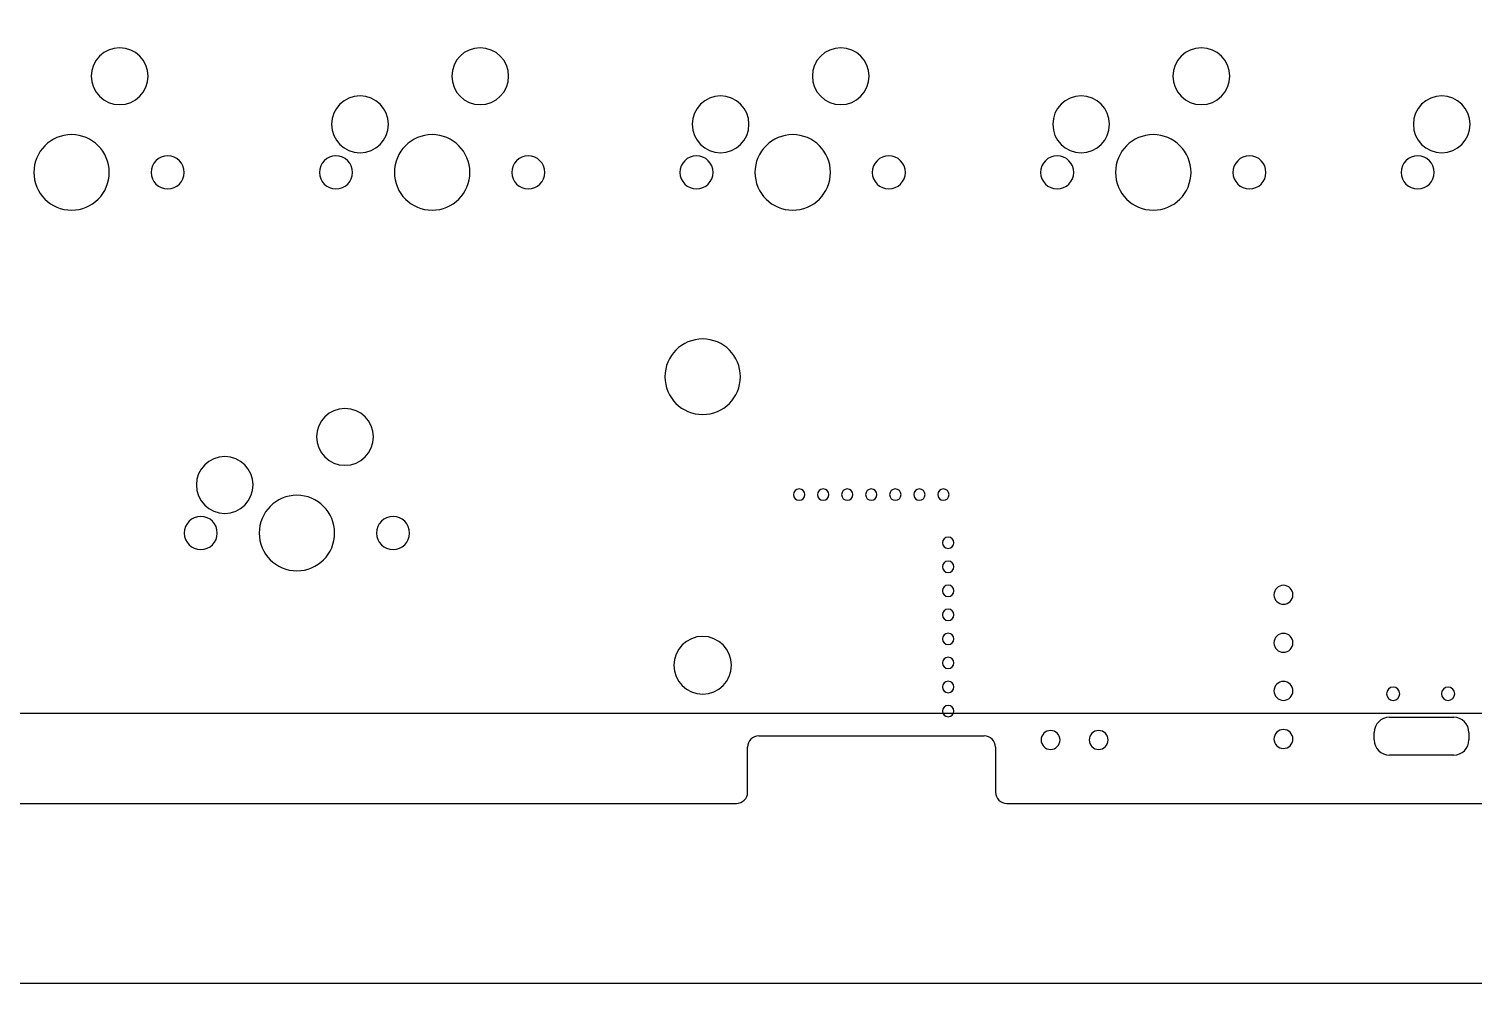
# Model space of a CAD drawing. Header units: millimetres. Extents: x 14 to 281, y 46 to 146.
# Drawn here: x 64.3 to 140.6, y 46.4 to 96.8 of the extents above; entities that cross this region are included whole.
import ezdxf

# ---------------------------------------------------------------- set-up
doc = ezdxf.new("R2010")
doc.units = ezdxf.units.MM
doc.header["$MEASUREMENT"] = 0
doc.layers.add('PCB', color=7, linetype='Continuous')
doc.layers.add('Top', color=7, linetype='Continuous')

# ---------------------------------------------------------------- blocks, each defined once
blk = doc.blocks.new('block 356')
at = {"layer": 'PCB', "color": 7, "lineweight": 25, "true_color": 0xffffff}
blk.add_lwpolyline([(26.11, 55.922), (101.715, 55.922)], dxfattribs=at)
blk = doc.blocks.new('block 358')
at = {"layer": 'PCB', "color": 7, "lineweight": 25, "true_color": 0xffffff}
blk.add_open_spline([(101.715, 55.922), (102.044, 55.922), (102.311, 56.188), (102.311, 56.517)], degree=3, dxfattribs=at)
blk = doc.blocks.new('block 360')
at = {"layer": 'PCB', "color": 7, "lineweight": 25, "true_color": 0xffffff}
blk.add_lwpolyline([(102.311, 56.517), (102.311, 58.898)], dxfattribs=at)
blk = doc.blocks.new('block 362')
at = {"layer": 'PCB', "color": 7, "lineweight": 25, "true_color": 0xffffff}
blk.add_open_spline([(102.906, 59.493), (102.577, 59.493), (102.311, 59.227), (102.311, 58.898)], degree=3, dxfattribs=at)
blk = doc.blocks.new('block 364')
at = {"layer": 'PCB', "color": 7, "lineweight": 25, "true_color": 0xffffff}
blk.add_lwpolyline([(102.906, 59.493), (114.812, 59.494)], dxfattribs=at)
blk = doc.blocks.new('block 366')
at = {"layer": 'PCB', "color": 7, "lineweight": 25, "true_color": 0xffffff}
blk.add_open_spline([(115.408, 58.898), (115.408, 59.227), (115.141, 59.494), (114.812, 59.494)], degree=3, dxfattribs=at)
blk = doc.blocks.new('block 368')
at = {"layer": 'PCB', "color": 7, "lineweight": 25, "true_color": 0xffffff}
blk.add_lwpolyline([(115.408, 58.898), (115.408, 56.517)], dxfattribs=at)
blk = doc.blocks.new('block 370')
at = {"layer": 'PCB', "color": 7, "lineweight": 25, "true_color": 0xffffff}
blk.add_open_spline([(115.408, 56.517), (115.408, 56.188), (115.674, 55.922), (116.003, 55.922)], degree=3, dxfattribs=at)
blk = doc.blocks.new('block 372')
at = {"layer": 'PCB', "color": 7, "lineweight": 25, "true_color": 0xffffff}
blk.add_lwpolyline([(116.003, 55.922), (271.379, 55.922)], dxfattribs=at)
blk = doc.blocks.new('block 382')
at = {"layer": 'PCB', "color": 7, "lineweight": 25, "true_color": 0xffffff}
blk.add_open_spline([(112.608, 68.426), (112.608, 68.592), (112.742, 68.726), (112.908, 68.726), (113.073, 68.726), (113.208, 68.592), (113.208, 68.426), (113.208, 68.26), (113.073, 68.126), (112.908, 68.126), (112.742, 68.126), (112.608, 68.26), (112.608, 68.426), (112.608, 68.426), (112.608, 68.426), (112.608, 68.426)], degree=3, knots=[0, 0, 0, 0, 1, 1, 1, 2, 2, 2, 3, 3, 3, 4, 4, 4, 5, 5, 5, 5], dxfattribs=at)
blk = doc.blocks.new('block 383')
at = {"layer": 'PCB', "color": 7, "lineweight": 25, "true_color": 0xffffff}
blk.add_open_spline([(112.608, 67.156), (112.608, 67.322), (112.742, 67.456), (112.908, 67.456), (113.073, 67.456), (113.208, 67.322), (113.208, 67.156), (113.208, 66.99), (113.073, 66.856), (112.908, 66.856), (112.742, 66.856), (112.608, 66.99), (112.608, 67.156), (112.608, 67.156), (112.608, 67.156), (112.608, 67.156)], degree=3, knots=[0, 0, 0, 0, 1, 1, 1, 2, 2, 2, 3, 3, 3, 4, 4, 4, 5, 5, 5, 5], dxfattribs=at)
blk = doc.blocks.new('block 384')
at = {"layer": 'PCB', "color": 7, "lineweight": 25, "true_color": 0xffffff}
blk.add_open_spline([(112.608, 64.616), (112.608, 64.782), (112.742, 64.916), (112.908, 64.916), (113.073, 64.916), (113.208, 64.782), (113.208, 64.616), (113.208, 64.45), (113.073, 64.316), (112.908, 64.316), (112.742, 64.316), (112.608, 64.45), (112.608, 64.616), (112.608, 64.616), (112.608, 64.616), (112.608, 64.616)], degree=3, knots=[0, 0, 0, 0, 1, 1, 1, 2, 2, 2, 3, 3, 3, 4, 4, 4, 5, 5, 5, 5], dxfattribs=at)
blk = doc.blocks.new('block 385')
at = {"layer": 'PCB', "color": 7, "lineweight": 25, "true_color": 0xffffff}
blk.add_open_spline([(112.608, 65.886), (112.608, 66.052), (112.742, 66.186), (112.908, 66.186), (113.073, 66.186), (113.208, 66.052), (113.208, 65.886), (113.208, 65.72), (113.073, 65.586), (112.908, 65.586), (112.742, 65.586), (112.608, 65.72), (112.608, 65.886), (112.608, 65.886), (112.608, 65.886), (112.608, 65.886)], degree=3, knots=[0, 0, 0, 0, 1, 1, 1, 2, 2, 2, 3, 3, 3, 4, 4, 4, 5, 5, 5, 5], dxfattribs=at)
blk = doc.blocks.new('block 386')
at = {"layer": 'PCB', "color": 7, "lineweight": 25, "true_color": 0xffffff}
blk.add_open_spline([(130.117, 64.408), (130.117, 64.684), (130.341, 64.908), (130.617, 64.908), (130.893, 64.908), (131.117, 64.684), (131.117, 64.408), (131.117, 64.132), (130.893, 63.908), (130.617, 63.908), (130.341, 63.908), (130.117, 64.132), (130.117, 64.408), (130.117, 64.408), (130.117, 64.408), (130.117, 64.408)], degree=3, knots=[0, 0, 0, 0, 1, 1, 1, 2, 2, 2, 3, 3, 3, 4, 4, 4, 5, 5, 5, 5], dxfattribs=at)
blk = doc.blocks.new('block 387')
at = {"layer": 'PCB', "color": 7, "lineweight": 25, "true_color": 0xffffff}
blk.add_open_spline([(130.117, 66.948), (130.117, 67.224), (130.341, 67.448), (130.617, 67.448), (130.893, 67.448), (131.117, 67.224), (131.117, 66.948), (131.117, 66.672), (130.893, 66.448), (130.617, 66.448), (130.341, 66.448), (130.117, 66.672), (130.117, 66.948), (130.117, 66.948), (130.117, 66.948), (130.117, 66.948)], degree=3, knots=[0, 0, 0, 0, 1, 1, 1, 2, 2, 2, 3, 3, 3, 4, 4, 4, 5, 5, 5, 5], dxfattribs=at)
blk = doc.blocks.new('block 388')
at = {"layer": 'PCB', "color": 7, "lineweight": 25, "true_color": 0xffffff}
blk.add_open_spline([(112.608, 69.696), (112.608, 69.862), (112.742, 69.996), (112.908, 69.996), (113.073, 69.996), (113.208, 69.862), (113.208, 69.696), (113.208, 69.53), (113.073, 69.396), (112.908, 69.396), (112.742, 69.396), (112.608, 69.53), (112.608, 69.696), (112.608, 69.696), (112.608, 69.696), (112.608, 69.696)], degree=3, knots=[0, 0, 0, 0, 1, 1, 1, 2, 2, 2, 3, 3, 3, 4, 4, 4, 5, 5, 5, 5], dxfattribs=at)
blk = doc.blocks.new('block 390')
at = {"layer": 'PCB', "color": 7, "lineweight": 25, "true_color": 0xffffff}
blk.add_open_spline([(138.967, 61.721), (138.967, 61.914), (139.123, 62.071), (139.317, 62.071), (139.51, 62.071), (139.667, 61.914), (139.667, 61.721), (139.667, 61.528), (139.51, 61.371), (139.317, 61.371), (139.123, 61.371), (138.967, 61.528), (138.967, 61.721), (138.967, 61.721), (138.967, 61.721), (138.967, 61.721)], degree=3, knots=[0, 0, 0, 0, 1, 1, 1, 2, 2, 2, 3, 3, 3, 4, 4, 4, 5, 5, 5, 5], dxfattribs=at)
blk = doc.blocks.new('block 391')
at = {"layer": 'PCB', "color": 7, "lineweight": 25, "true_color": 0xffffff}
blk.add_open_spline([(136.067, 61.721), (136.067, 61.914), (136.223, 62.071), (136.417, 62.071), (136.61, 62.071), (136.767, 61.914), (136.767, 61.721), (136.767, 61.528), (136.61, 61.371), (136.417, 61.371), (136.223, 61.371), (136.067, 61.528), (136.067, 61.721), (136.067, 61.721), (136.067, 61.721), (136.067, 61.721)], degree=3, knots=[0, 0, 0, 0, 1, 1, 1, 2, 2, 2, 3, 3, 3, 4, 4, 4, 5, 5, 5, 5], dxfattribs=at)
blk = doc.blocks.new('block 392')
at = {"layer": 'PCB', "color": 7, "lineweight": 25, "true_color": 0xffffff}
blk.add_open_spline([(130.117, 61.868), (130.117, 62.144), (130.341, 62.368), (130.617, 62.368), (130.893, 62.368), (131.117, 62.144), (131.117, 61.868), (131.117, 61.592), (130.893, 61.368), (130.617, 61.368), (130.341, 61.368), (130.117, 61.592), (130.117, 61.868), (130.117, 61.868), (130.117, 61.868), (130.117, 61.868)], degree=3, knots=[0, 0, 0, 0, 1, 1, 1, 2, 2, 2, 3, 3, 3, 4, 4, 4, 5, 5, 5, 5], dxfattribs=at)
blk = doc.blocks.new('block 393')
at = {"layer": 'PCB', "color": 7, "lineweight": 25, "true_color": 0xffffff}
blk.add_open_spline([(112.608, 62.076), (112.608, 62.242), (112.742, 62.376), (112.908, 62.376), (113.073, 62.376), (113.208, 62.242), (113.208, 62.076), (113.208, 61.91), (113.073, 61.776), (112.908, 61.776), (112.742, 61.776), (112.608, 61.91), (112.608, 62.076), (112.608, 62.076), (112.608, 62.076), (112.608, 62.076)], degree=3, knots=[0, 0, 0, 0, 1, 1, 1, 2, 2, 2, 3, 3, 3, 4, 4, 4, 5, 5, 5, 5], dxfattribs=at)
blk = doc.blocks.new('block 394')
at = {"layer": 'PCB', "color": 7, "lineweight": 25, "true_color": 0xffffff}
blk.add_open_spline([(112.608, 63.346), (112.608, 63.512), (112.742, 63.646), (112.908, 63.646), (113.073, 63.646), (113.208, 63.512), (113.208, 63.346), (113.208, 63.18), (113.073, 63.046), (112.908, 63.046), (112.742, 63.046), (112.608, 63.18), (112.608, 63.346), (112.608, 63.346), (112.608, 63.346), (112.608, 63.346)], degree=3, knots=[0, 0, 0, 0, 1, 1, 1, 2, 2, 2, 3, 3, 3, 4, 4, 4, 5, 5, 5, 5], dxfattribs=at)
blk = doc.blocks.new('block 395')
at = {"layer": 'PCB', "color": 7, "lineweight": 25, "true_color": 0xffffff}
blk.add_open_spline([(112.354, 72.236), (112.354, 72.402), (112.488, 72.536), (112.654, 72.536), (112.819, 72.536), (112.954, 72.402), (112.954, 72.236), (112.954, 72.07), (112.819, 71.936), (112.654, 71.936), (112.488, 71.936), (112.354, 72.07), (112.354, 72.236), (112.354, 72.236), (112.354, 72.236), (112.354, 72.236)], degree=3, knots=[0, 0, 0, 0, 1, 1, 1, 2, 2, 2, 3, 3, 3, 4, 4, 4, 5, 5, 5, 5], dxfattribs=at)
blk = doc.blocks.new('block 408')
at = {"layer": 'PCB', "color": 7, "lineweight": 25, "true_color": 0xffffff}
blk.add_open_spline([(117.787, 89.259), (117.787, 89.742), (118.178, 90.134), (118.662, 90.134), (119.145, 90.134), (119.537, 89.742), (119.537, 89.259), (119.537, 88.776), (119.145, 88.384), (118.662, 88.384), (118.178, 88.384), (117.787, 88.776), (117.787, 89.259), (117.787, 89.259), (117.787, 89.259), (117.787, 89.259)], degree=3, knots=[0, 0, 0, 0, 1, 1, 1, 2, 2, 2, 3, 3, 3, 4, 4, 4, 5, 5, 5, 5], dxfattribs=at)
blk = doc.blocks.new('block 409')
at = {"layer": 'PCB', "color": 7, "lineweight": 25, "true_color": 0xffffff}
blk.add_open_spline([(118.432, 91.799), (118.432, 92.628), (119.103, 93.299), (119.932, 93.299), (120.76, 93.299), (121.432, 92.628), (121.432, 91.799), (121.432, 90.971), (120.76, 90.299), (119.932, 90.299), (119.103, 90.299), (118.432, 90.971), (118.432, 91.799), (118.432, 91.799), (118.432, 91.799), (118.432, 91.799)], degree=3, knots=[0, 0, 0, 0, 1, 1, 1, 2, 2, 2, 3, 3, 3, 4, 4, 4, 5, 5, 5, 5], dxfattribs=at)
blk = doc.blocks.new('block 410')
at = {"layer": 'PCB', "color": 7, "lineweight": 25, "true_color": 0xffffff}
blk.add_open_spline([(121.748, 89.259), (121.748, 90.36), (122.64, 91.253), (123.742, 91.253), (124.843, 91.253), (125.736, 90.36), (125.736, 89.259), (125.736, 88.158), (124.843, 87.265), (123.742, 87.265), (122.64, 87.265), (121.748, 88.158), (121.748, 89.259), (121.748, 89.259), (121.748, 89.259), (121.748, 89.259)], degree=3, knots=[0, 0, 0, 0, 1, 1, 1, 2, 2, 2, 3, 3, 3, 4, 4, 4, 5, 5, 5, 5], dxfattribs=at)
blk = doc.blocks.new('block 411')
at = {"layer": 'PCB', "color": 7, "lineweight": 25, "true_color": 0xffffff}
blk.add_open_spline([(124.782, 94.339), (124.782, 95.168), (125.453, 95.839), (126.282, 95.839), (127.11, 95.839), (127.782, 95.168), (127.782, 94.339), (127.782, 93.511), (127.11, 92.839), (126.282, 92.839), (125.453, 92.839), (124.782, 93.511), (124.782, 94.339), (124.782, 94.339), (124.782, 94.339), (124.782, 94.339)], degree=3, knots=[0, 0, 0, 0, 1, 1, 1, 2, 2, 2, 3, 3, 3, 4, 4, 4, 5, 5, 5, 5], dxfattribs=at)
blk = doc.blocks.new('block 412')
at = {"layer": 'PCB', "color": 7, "lineweight": 25, "true_color": 0xffffff}
blk.add_open_spline([(127.947, 89.259), (127.947, 89.742), (128.338, 90.134), (128.822, 90.134), (129.305, 90.134), (129.697, 89.742), (129.697, 89.259), (129.697, 88.776), (129.305, 88.384), (128.822, 88.384), (128.338, 88.384), (127.947, 88.776), (127.947, 89.259), (127.947, 89.259), (127.947, 89.259), (127.947, 89.259)], degree=3, knots=[0, 0, 0, 0, 1, 1, 1, 2, 2, 2, 3, 3, 3, 4, 4, 4, 5, 5, 5, 5], dxfattribs=at)
blk = doc.blocks.new('block 413')
at = {"layer": 'PCB', "color": 7, "lineweight": 25, "true_color": 0xffffff}
blk.add_open_spline([(136.837, 89.259), (136.837, 89.742), (137.228, 90.134), (137.712, 90.134), (138.195, 90.134), (138.587, 89.742), (138.587, 89.259), (138.587, 88.776), (138.195, 88.384), (137.712, 88.384), (137.228, 88.384), (136.837, 88.776), (136.837, 89.259), (136.837, 89.259), (136.837, 89.259), (136.837, 89.259)], degree=3, knots=[0, 0, 0, 0, 1, 1, 1, 2, 2, 2, 3, 3, 3, 4, 4, 4, 5, 5, 5, 5], dxfattribs=at)
blk = doc.blocks.new('block 450')
at = {"layer": 'PCB', "color": 7, "lineweight": 25, "true_color": 0xffffff}
blk.add_open_spline([(137.482, 91.799), (137.482, 92.628), (138.153, 93.299), (138.982, 93.299), (139.81, 93.299), (140.482, 92.628), (140.482, 91.799), (140.482, 90.971), (139.81, 90.299), (138.982, 90.299), (138.153, 90.299), (137.482, 90.971), (137.482, 91.799), (137.482, 91.799), (137.482, 91.799), (137.482, 91.799)], degree=3, knots=[0, 0, 0, 0, 1, 1, 1, 2, 2, 2, 3, 3, 3, 4, 4, 4, 5, 5, 5, 5], dxfattribs=at)
blk = doc.blocks.new('block 525')
at = {"layer": 'PCB', "color": 7, "lineweight": 25, "true_color": 0xffffff}
blk.add_open_spline([(79.538, 75.289), (79.538, 76.118), (80.21, 76.789), (81.038, 76.789), (81.866, 76.789), (82.538, 76.118), (82.538, 75.289), (82.538, 74.461), (81.866, 73.789), (81.038, 73.789), (80.21, 73.789), (79.538, 74.461), (79.538, 75.289), (79.538, 75.289), (79.538, 75.289), (79.538, 75.289)], degree=3, knots=[0, 0, 0, 0, 1, 1, 1, 2, 2, 2, 3, 3, 3, 4, 4, 4, 5, 5, 5, 5], dxfattribs=at)
blk = doc.blocks.new('block 526')
at = {"layer": 'PCB', "color": 7, "lineweight": 25, "true_color": 0xffffff}
blk.add_open_spline([(108.544, 72.236), (108.544, 72.402), (108.678, 72.536), (108.844, 72.536), (109.009, 72.536), (109.144, 72.402), (109.144, 72.236), (109.144, 72.07), (109.009, 71.936), (108.844, 71.936), (108.678, 71.936), (108.544, 72.07), (108.544, 72.236), (108.544, 72.236), (108.544, 72.236), (108.544, 72.236)], degree=3, knots=[0, 0, 0, 0, 1, 1, 1, 2, 2, 2, 3, 3, 3, 4, 4, 4, 5, 5, 5, 5], dxfattribs=at)
blk = doc.blocks.new('block 527')
at = {"layer": 'PCB', "color": 7, "lineweight": 25, "true_color": 0xffffff}
blk.add_open_spline([(107.274, 72.236), (107.274, 72.402), (107.408, 72.536), (107.574, 72.536), (107.739, 72.536), (107.874, 72.402), (107.874, 72.236), (107.874, 72.07), (107.739, 71.936), (107.574, 71.936), (107.408, 71.936), (107.274, 72.07), (107.274, 72.236), (107.274, 72.236), (107.274, 72.236), (107.274, 72.236)], degree=3, knots=[0, 0, 0, 0, 1, 1, 1, 2, 2, 2, 3, 3, 3, 4, 4, 4, 5, 5, 5, 5], dxfattribs=at)
blk = doc.blocks.new('block 528')
at = {"layer": 'PCB', "color": 7, "lineweight": 25, "true_color": 0xffffff}
blk.add_open_spline([(104.734, 72.236), (104.734, 72.402), (104.868, 72.536), (105.034, 72.536), (105.199, 72.536), (105.334, 72.402), (105.334, 72.236), (105.334, 72.07), (105.199, 71.936), (105.034, 71.936), (104.868, 71.936), (104.734, 72.07), (104.734, 72.236), (104.734, 72.236), (104.734, 72.236), (104.734, 72.236)], degree=3, knots=[0, 0, 0, 0, 1, 1, 1, 2, 2, 2, 3, 3, 3, 4, 4, 4, 5, 5, 5, 5], dxfattribs=at)
blk = doc.blocks.new('block 529')
at = {"layer": 'PCB', "color": 7, "lineweight": 25, "true_color": 0xffffff}
blk.add_open_spline([(106.004, 72.236), (106.004, 72.402), (106.138, 72.536), (106.304, 72.536), (106.469, 72.536), (106.604, 72.402), (106.604, 72.236), (106.604, 72.07), (106.469, 71.936), (106.304, 71.936), (106.138, 71.936), (106.004, 72.07), (106.004, 72.236), (106.004, 72.236), (106.004, 72.236), (106.004, 72.236)], degree=3, knots=[0, 0, 0, 0, 1, 1, 1, 2, 2, 2, 3, 3, 3, 4, 4, 4, 5, 5, 5, 5], dxfattribs=at)
blk = doc.blocks.new('block 530')
at = {"layer": 'PCB', "color": 7, "lineweight": 25, "true_color": 0xffffff}
blk.add_open_spline([(97.942, 78.464), (97.942, 79.565), (98.834, 80.458), (99.936, 80.458), (101.037, 80.458), (101.93, 79.565), (101.93, 78.464), (101.93, 77.363), (101.037, 76.47), (99.936, 76.47), (98.834, 76.47), (97.942, 77.363), (97.942, 78.464), (97.942, 78.464), (97.942, 78.464), (97.942, 78.464)], degree=3, knots=[0, 0, 0, 0, 1, 1, 1, 2, 2, 2, 3, 3, 3, 4, 4, 4, 5, 5, 5, 5], dxfattribs=at)
blk = doc.blocks.new('block 531')
at = {"layer": 'PCB', "color": 7, "lineweight": 25, "true_color": 0xffffff}
blk.add_open_spline([(109.814, 72.236), (109.814, 72.402), (109.948, 72.536), (110.114, 72.536), (110.279, 72.536), (110.414, 72.402), (110.414, 72.236), (110.414, 72.07), (110.279, 71.936), (110.114, 71.936), (109.948, 71.936), (109.814, 72.07), (109.814, 72.236), (109.814, 72.236), (109.814, 72.236), (109.814, 72.236)], degree=3, knots=[0, 0, 0, 0, 1, 1, 1, 2, 2, 2, 3, 3, 3, 4, 4, 4, 5, 5, 5, 5], dxfattribs=at)
blk = doc.blocks.new('block 532')
at = {"layer": 'PCB', "color": 7, "lineweight": 25, "true_color": 0xffffff}
blk.add_open_spline([(79.687, 89.259), (79.687, 89.742), (80.078, 90.134), (80.562, 90.134), (81.045, 90.134), (81.437, 89.742), (81.437, 89.259), (81.437, 88.776), (81.045, 88.384), (80.562, 88.384), (80.078, 88.384), (79.687, 88.776), (79.687, 89.259), (79.687, 89.259), (79.687, 89.259), (79.687, 89.259)], degree=3, knots=[0, 0, 0, 0, 1, 1, 1, 2, 2, 2, 3, 3, 3, 4, 4, 4, 5, 5, 5, 5], dxfattribs=at)
blk = doc.blocks.new('block 533')
at = {"layer": 'PCB', "color": 7, "lineweight": 25, "true_color": 0xffffff}
blk.add_open_spline([(83.648, 89.259), (83.648, 90.36), (84.54, 91.253), (85.642, 91.253), (86.743, 91.253), (87.636, 90.36), (87.636, 89.259), (87.636, 88.158), (86.743, 87.265), (85.642, 87.265), (84.54, 87.265), (83.648, 88.158), (83.648, 89.259), (83.648, 89.259), (83.648, 89.259), (83.648, 89.259)], degree=3, knots=[0, 0, 0, 0, 1, 1, 1, 2, 2, 2, 3, 3, 3, 4, 4, 4, 5, 5, 5, 5], dxfattribs=at)
blk = doc.blocks.new('block 534')
at = {"layer": 'PCB', "color": 7, "lineweight": 25, "true_color": 0xffffff}
blk.add_open_spline([(89.847, 89.259), (89.847, 89.742), (90.238, 90.134), (90.722, 90.134), (91.205, 90.134), (91.597, 89.742), (91.597, 89.259), (91.597, 88.776), (91.205, 88.384), (90.722, 88.384), (90.238, 88.384), (89.847, 88.776), (89.847, 89.259), (89.847, 89.259), (89.847, 89.259), (89.847, 89.259)], degree=3, knots=[0, 0, 0, 0, 1, 1, 1, 2, 2, 2, 3, 3, 3, 4, 4, 4, 5, 5, 5, 5], dxfattribs=at)
blk = doc.blocks.new('block 535')
at = {"layer": 'PCB', "color": 7, "lineweight": 25, "true_color": 0xffffff}
blk.add_open_spline([(108.897, 89.259), (108.897, 89.742), (109.288, 90.134), (109.772, 90.134), (110.255, 90.134), (110.647, 89.742), (110.647, 89.259), (110.647, 88.776), (110.255, 88.384), (109.772, 88.384), (109.288, 88.384), (108.897, 88.776), (108.897, 89.259), (108.897, 89.259), (108.897, 89.259), (108.897, 89.259)], degree=3, knots=[0, 0, 0, 0, 1, 1, 1, 2, 2, 2, 3, 3, 3, 4, 4, 4, 5, 5, 5, 5], dxfattribs=at)
blk = doc.blocks.new('block 536')
at = {"layer": 'PCB', "color": 7, "lineweight": 25, "true_color": 0xffffff}
blk.add_open_spline([(98.737, 89.259), (98.737, 89.742), (99.128, 90.134), (99.612, 90.134), (100.095, 90.134), (100.487, 89.742), (100.487, 89.259), (100.487, 88.776), (100.095, 88.384), (99.612, 88.384), (99.128, 88.384), (98.737, 88.776), (98.737, 89.259), (98.737, 89.259), (98.737, 89.259), (98.737, 89.259)], degree=3, knots=[0, 0, 0, 0, 1, 1, 1, 2, 2, 2, 3, 3, 3, 4, 4, 4, 5, 5, 5, 5], dxfattribs=at)
blk = doc.blocks.new('block 537')
at = {"layer": 'PCB', "color": 7, "lineweight": 25, "true_color": 0xffffff}
blk.add_open_spline([(102.698, 89.259), (102.698, 90.36), (103.59, 91.253), (104.692, 91.253), (105.793, 91.253), (106.686, 90.36), (106.686, 89.259), (106.686, 88.158), (105.793, 87.265), (104.692, 87.265), (103.59, 87.265), (102.698, 88.158), (102.698, 89.259), (102.698, 89.259), (102.698, 89.259), (102.698, 89.259)], degree=3, knots=[0, 0, 0, 0, 1, 1, 1, 2, 2, 2, 3, 3, 3, 4, 4, 4, 5, 5, 5, 5], dxfattribs=at)
blk = doc.blocks.new('block 538')
at = {"layer": 'PCB', "color": 7, "lineweight": 25, "true_color": 0xffffff}
blk.add_open_spline([(98.412, 63.224), (98.412, 64.066), (99.094, 64.748), (99.936, 64.748), (100.777, 64.748), (101.46, 64.066), (101.46, 63.224), (101.46, 62.382), (100.777, 61.7), (99.936, 61.7), (99.094, 61.7), (98.412, 62.382), (98.412, 63.224), (98.412, 63.224), (98.412, 63.224), (98.412, 63.224)], degree=3, knots=[0, 0, 0, 0, 1, 1, 1, 2, 2, 2, 3, 3, 3, 4, 4, 4, 5, 5, 5, 5], dxfattribs=at)
blk = doc.blocks.new('block 539')
at = {"layer": 'PCB', "color": 7, "lineweight": 25, "true_color": 0xffffff}
blk.add_open_spline([(82.703, 70.209), (82.703, 70.692), (83.095, 71.084), (83.578, 71.084), (84.061, 71.084), (84.453, 70.692), (84.453, 70.209), (84.453, 69.726), (84.061, 69.334), (83.578, 69.334), (83.095, 69.334), (82.703, 69.726), (82.703, 70.209), (82.703, 70.209), (82.703, 70.209), (82.703, 70.209)], degree=3, knots=[0, 0, 0, 0, 1, 1, 1, 2, 2, 2, 3, 3, 3, 4, 4, 4, 5, 5, 5, 5], dxfattribs=at)
blk = doc.blocks.new('block 540')
at = {"layer": 'PCB', "color": 7, "lineweight": 25, "true_color": 0xffffff}
blk.add_open_spline([(105.732, 94.339), (105.732, 95.168), (106.403, 95.839), (107.232, 95.839), (108.06, 95.839), (108.732, 95.168), (108.732, 94.339), (108.732, 93.511), (108.06, 92.839), (107.232, 92.839), (106.403, 92.839), (105.732, 93.511), (105.732, 94.339), (105.732, 94.339), (105.732, 94.339), (105.732, 94.339)], degree=3, knots=[0, 0, 0, 0, 1, 1, 1, 2, 2, 2, 3, 3, 3, 4, 4, 4, 5, 5, 5, 5], dxfattribs=at)
blk = doc.blocks.new('block 541')
at = {"layer": 'PCB', "color": 7, "lineweight": 25, "true_color": 0xffffff}
blk.add_open_spline([(99.382, 91.799), (99.382, 92.628), (100.053, 93.299), (100.882, 93.299), (101.71, 93.299), (102.382, 92.628), (102.382, 91.799), (102.382, 90.971), (101.71, 90.299), (100.882, 90.299), (100.053, 90.299), (99.382, 90.971), (99.382, 91.799), (99.382, 91.799), (99.382, 91.799), (99.382, 91.799)], degree=3, knots=[0, 0, 0, 0, 1, 1, 1, 2, 2, 2, 3, 3, 3, 4, 4, 4, 5, 5, 5, 5], dxfattribs=at)
blk = doc.blocks.new('block 542')
at = {"layer": 'PCB', "color": 7, "lineweight": 25, "true_color": 0xffffff}
blk.add_open_spline([(86.682, 94.339), (86.682, 95.168), (87.353, 95.839), (88.182, 95.839), (89.01, 95.839), (89.682, 95.168), (89.682, 94.339), (89.682, 93.511), (89.01, 92.839), (88.182, 92.839), (87.353, 92.839), (86.682, 93.511), (86.682, 94.339), (86.682, 94.339), (86.682, 94.339), (86.682, 94.339)], degree=3, knots=[0, 0, 0, 0, 1, 1, 1, 2, 2, 2, 3, 3, 3, 4, 4, 4, 5, 5, 5, 5], dxfattribs=at)
blk = doc.blocks.new('block 547')
at = {"layer": 'PCB', "color": 7, "lineweight": 25, "true_color": 0xffffff}
blk.add_open_spline([(111.084, 72.236), (111.084, 72.402), (111.218, 72.536), (111.384, 72.536), (111.549, 72.536), (111.684, 72.402), (111.684, 72.236), (111.684, 72.07), (111.549, 71.936), (111.384, 71.936), (111.218, 71.936), (111.084, 72.07), (111.084, 72.236), (111.084, 72.236), (111.084, 72.236), (111.084, 72.236)], degree=3, knots=[0, 0, 0, 0, 1, 1, 1, 2, 2, 2, 3, 3, 3, 4, 4, 4, 5, 5, 5, 5], dxfattribs=at)
blk = doc.blocks.new('block 581')
at = {"layer": 'PCB', "color": 7, "lineweight": 25, "true_color": 0xffffff}
blk.add_open_spline([(64.598, 89.259), (64.598, 90.36), (65.49, 91.253), (66.592, 91.253), (67.693, 91.253), (68.586, 90.36), (68.586, 89.259), (68.586, 88.158), (67.693, 87.265), (66.592, 87.265), (65.49, 87.265), (64.598, 88.158), (64.598, 89.259), (64.598, 89.259), (64.598, 89.259), (64.598, 89.259)], degree=3, knots=[0, 0, 0, 0, 1, 1, 1, 2, 2, 2, 3, 3, 3, 4, 4, 4, 5, 5, 5, 5], dxfattribs=at)
blk = doc.blocks.new('block 582')
at = {"layer": 'PCB', "color": 7, "lineweight": 25, "true_color": 0xffffff}
blk.add_open_spline([(70.797, 89.259), (70.797, 89.742), (71.188, 90.134), (71.672, 90.134), (72.155, 90.134), (72.547, 89.742), (72.547, 89.259), (72.547, 88.776), (72.155, 88.384), (71.672, 88.384), (71.188, 88.384), (70.797, 88.776), (70.797, 89.259), (70.797, 89.259), (70.797, 89.259), (70.797, 89.259)], degree=3, knots=[0, 0, 0, 0, 1, 1, 1, 2, 2, 2, 3, 3, 3, 4, 4, 4, 5, 5, 5, 5], dxfattribs=at)
blk = doc.blocks.new('block 583')
at = {"layer": 'PCB', "color": 7, "lineweight": 25, "true_color": 0xffffff}
blk.add_open_spline([(67.632, 94.339), (67.632, 95.168), (68.303, 95.839), (69.132, 95.839), (69.96, 95.839), (70.632, 95.168), (70.632, 94.339), (70.632, 93.511), (69.96, 92.839), (69.132, 92.839), (68.303, 92.839), (67.632, 93.511), (67.632, 94.339), (67.632, 94.339), (67.632, 94.339), (67.632, 94.339)], degree=3, knots=[0, 0, 0, 0, 1, 1, 1, 2, 2, 2, 3, 3, 3, 4, 4, 4, 5, 5, 5, 5], dxfattribs=at)
blk = doc.blocks.new('block 584')
at = {"layer": 'PCB', "color": 7, "lineweight": 25, "true_color": 0xffffff}
blk.add_open_spline([(72.543, 70.209), (72.543, 70.692), (72.935, 71.084), (73.418, 71.084), (73.901, 71.084), (74.293, 70.692), (74.293, 70.209), (74.293, 69.726), (73.901, 69.334), (73.418, 69.334), (72.935, 69.334), (72.543, 69.726), (72.543, 70.209), (72.543, 70.209), (72.543, 70.209), (72.543, 70.209)], degree=3, knots=[0, 0, 0, 0, 1, 1, 1, 2, 2, 2, 3, 3, 3, 4, 4, 4, 5, 5, 5, 5], dxfattribs=at)
blk = doc.blocks.new('block 585')
at = {"layer": 'PCB', "color": 7, "lineweight": 25, "true_color": 0xffffff}
blk.add_open_spline([(73.188, 72.749), (73.188, 73.578), (73.86, 74.249), (74.688, 74.249), (75.516, 74.249), (76.188, 73.578), (76.188, 72.749), (76.188, 71.921), (75.516, 71.249), (74.688, 71.249), (73.86, 71.249), (73.188, 71.921), (73.188, 72.749), (73.188, 72.749), (73.188, 72.749), (73.188, 72.749)], degree=3, knots=[0, 0, 0, 0, 1, 1, 1, 2, 2, 2, 3, 3, 3, 4, 4, 4, 5, 5, 5, 5], dxfattribs=at)
blk = doc.blocks.new('block 586')
at = {"layer": 'PCB', "color": 7, "lineweight": 25, "true_color": 0xffffff}
blk.add_open_spline([(76.504, 70.209), (76.504, 71.31), (77.397, 72.203), (78.498, 72.203), (79.599, 72.203), (80.492, 71.31), (80.492, 70.209), (80.492, 69.108), (79.599, 68.215), (78.498, 68.215), (77.397, 68.215), (76.504, 69.108), (76.504, 70.209), (76.504, 70.209), (76.504, 70.209), (76.504, 70.209)], degree=3, knots=[0, 0, 0, 0, 1, 1, 1, 2, 2, 2, 3, 3, 3, 4, 4, 4, 5, 5, 5, 5], dxfattribs=at)
blk = doc.blocks.new('block 587')
at = {"layer": 'PCB', "color": 7, "lineweight": 25, "true_color": 0xffffff}
blk.add_open_spline([(80.332, 91.799), (80.332, 92.628), (81.003, 93.299), (81.832, 93.299), (82.66, 93.299), (83.332, 92.628), (83.332, 91.799), (83.332, 90.971), (82.66, 90.299), (81.832, 90.299), (81.003, 90.299), (80.332, 90.971), (80.332, 91.799), (80.332, 91.799), (80.332, 91.799), (80.332, 91.799)], degree=3, knots=[0, 0, 0, 0, 1, 1, 1, 2, 2, 2, 3, 3, 3, 4, 4, 4, 5, 5, 5, 5], dxfattribs=at)
blk = doc.blocks.new('block 618')
at = {"layer": 'PCB', "color": 7, "lineweight": 25, "true_color": 0xffffff}
blk.add_open_spline([(130.117, 59.328), (130.117, 59.604), (130.341, 59.828), (130.617, 59.828), (130.893, 59.828), (131.117, 59.604), (131.117, 59.328), (131.117, 59.052), (130.893, 58.828), (130.617, 58.828), (130.341, 58.828), (130.117, 59.052), (130.117, 59.328), (130.117, 59.328), (130.117, 59.328), (130.117, 59.328)], degree=3, knots=[0, 0, 0, 0, 1, 1, 1, 2, 2, 2, 3, 3, 3, 4, 4, 4, 5, 5, 5, 5], dxfattribs=at)
blk = doc.blocks.new('block 619')
at = {"layer": 'PCB', "color": 7, "lineweight": 25, "true_color": 0xffffff}
blk.add_lwpolyline([(139.617, 58.478), (136.217, 58.478)], dxfattribs=at)
blk = doc.blocks.new('block 620')
at = {"layer": 'PCB', "color": 7, "lineweight": 25, "true_color": 0xffffff}
blk.add_open_spline([(139.617, 58.478), (140.059, 58.478), (140.417, 58.836), (140.417, 59.278)], degree=3, dxfattribs=at)
blk = doc.blocks.new('block 621')
at = {"layer": 'PCB', "color": 7, "lineweight": 25, "true_color": 0xffffff}
blk.add_open_spline([(135.417, 59.278), (135.417, 58.836), (135.775, 58.478), (136.217, 58.478)], degree=3, dxfattribs=at)
blk = doc.blocks.new('block 622')
at = {"layer": 'PCB', "color": 7, "lineweight": 25, "true_color": 0xffffff}
blk.add_lwpolyline([(140.417, 59.678), (140.417, 59.278)], dxfattribs=at)
blk = doc.blocks.new('block 623')
at = {"layer": 'PCB', "color": 7, "lineweight": 25, "true_color": 0xffffff}
blk.add_lwpolyline([(135.417, 59.278), (135.417, 59.678)], dxfattribs=at)
blk = doc.blocks.new('block 624')
at = {"layer": 'PCB', "color": 7, "lineweight": 25, "true_color": 0xffffff}
blk.add_open_spline([(140.417, 59.678), (140.417, 60.12), (140.059, 60.478), (139.617, 60.478)], degree=3, dxfattribs=at)
blk = doc.blocks.new('block 625')
at = {"layer": 'PCB', "color": 7, "lineweight": 25, "true_color": 0xffffff}
blk.add_open_spline([(136.217, 60.478), (135.775, 60.478), (135.417, 60.12), (135.417, 59.678)], degree=3, dxfattribs=at)
blk = doc.blocks.new('block 626')
at = {"layer": 'PCB', "color": 7, "lineweight": 25, "true_color": 0xffffff}
blk.add_lwpolyline([(136.217, 60.478), (139.617, 60.478)], dxfattribs=at)
blk = doc.blocks.new('block 628')
at = {"layer": 'PCB', "color": 7, "lineweight": 25, "true_color": 0xffffff}
blk.add_open_spline([(120.357, 59.278), (120.357, 59.554), (120.581, 59.778), (120.857, 59.778), (121.133, 59.778), (121.357, 59.554), (121.357, 59.278), (121.357, 59.002), (121.133, 58.778), (120.857, 58.778), (120.581, 58.778), (120.357, 59.002), (120.357, 59.278), (120.357, 59.278), (120.357, 59.278), (120.357, 59.278)], degree=3, knots=[0, 0, 0, 0, 1, 1, 1, 2, 2, 2, 3, 3, 3, 4, 4, 4, 5, 5, 5, 5], dxfattribs=at)
blk = doc.blocks.new('block 629')
at = {"layer": 'PCB', "color": 7, "lineweight": 25, "true_color": 0xffffff}
blk.add_open_spline([(112.608, 60.806), (112.608, 60.972), (112.742, 61.106), (112.908, 61.106), (113.073, 61.106), (113.208, 60.972), (113.208, 60.806), (113.208, 60.64), (113.073, 60.506), (112.908, 60.506), (112.742, 60.506), (112.608, 60.64), (112.608, 60.806), (112.608, 60.806), (112.608, 60.806), (112.608, 60.806)], degree=3, knots=[0, 0, 0, 0, 1, 1, 1, 2, 2, 2, 3, 3, 3, 4, 4, 4, 5, 5, 5, 5], dxfattribs=at)
blk = doc.blocks.new('block 630')
at = {"layer": 'PCB', "color": 7, "lineweight": 25, "true_color": 0xffffff}
blk.add_open_spline([(117.817, 59.278), (117.817, 59.554), (118.041, 59.778), (118.317, 59.778), (118.593, 59.778), (118.817, 59.554), (118.817, 59.278), (118.817, 59.002), (118.593, 58.778), (118.317, 58.778), (118.041, 58.778), (117.817, 59.002), (117.817, 59.278), (117.817, 59.278), (117.817, 59.278), (117.817, 59.278)], degree=3, knots=[0, 0, 0, 0, 1, 1, 1, 2, 2, 2, 3, 3, 3, 4, 4, 4, 5, 5, 5, 5], dxfattribs=at)
blk = doc.blocks.new('block 353')
at = {"layer": 'PCB'}
for name in ['block 583', 'block 542', 'block 540', 'block 411', 'block 587', 'block 541', 'block 409', 'block 450', 'block 581', 'block 533', 'block 537', 'block 410', 'block 582', 'block 532', 'block 534', 'block 536', 'block 535', 'block 408', 'block 412', 'block 413', 'block 530', 'block 525', 'block 585', 'block 528', 'block 529', 'block 527', 'block 526', 'block 531', 'block 547', 'block 395', 'block 586', 'block 584', 'block 539', 'block 388', 'block 382', 'block 383', 'block 387', 'block 385', 'block 384', 'block 386', 'block 538', 'block 394', 'block 393', 'block 392', 'block 391', 'block 390', 'block 629', 'block 625', 'block 626', 'block 624', 'block 630', 'block 628', 'block 618', 'block 623', 'block 622', 'block 362', 'block 360', 'block 364', 'block 366', 'block 368', 'block 621', 'block 620', 'block 619', 'block 358', 'block 370', 'block 356', 'block 372']:
    blk.add_blockref(name, (0, 0), dxfattribs=at)

msp = doc.modelspace()

# ---------------------------------------------------------------- linework, layer by layer
at = {"layer": 'Top', "color": 7, "lineweight": 25, "true_color": 0xffffff}
for points, knots in [([(19.224, 146.397), (19.224, 146.397), (275.902, 146.397), (275.902, 146.397), (278.663, 146.397), (280.902, 144.158), (280.902, 141.397), (280.902, 141.397), (280.902, 51.434), (280.902, 51.434), (280.902, 48.673), (278.663, 46.434), (275.902, 46.434), (275.902, 46.434), (19.224, 46.434), (19.224, 46.434), (16.463, 46.434), (14.224, 48.673), (14.224, 51.434), (14.224, 51.434), (14.224, 141.397), (14.224, 141.397), (14.224, 144.158), (16.463, 146.397), (19.224, 146.397)], [0, 0, 0, 0, 1, 1, 1, 2, 2, 2, 3, 3, 3, 4, 4, 4, 5, 5, 5, 6, 6, 6, 7, 7, 7, 8, 8, 8, 8]), ([(42.774, 61.697), (42.774, 61.697), (42.774, 78.747), (42.774, 78.747), (42.774, 79.299), (42.327, 79.747), (41.774, 79.747), (41.774, 79.747), (24.724, 79.747), (24.724, 79.747), (24.172, 79.747), (23.724, 80.195), (23.724, 80.747), (23.724, 80.747), (23.724, 135.897), (23.724, 135.897), (23.724, 136.449), (24.172, 136.897), (24.724, 136.897), (24.724, 136.897), (251.324, 136.897), (251.324, 136.897), (251.877, 136.897), (252.324, 136.449), (252.324, 135.897), (252.324, 135.897), (252.324, 99.797), (252.324, 99.797), (252.324, 99.245), (251.877, 98.797), (251.324, 98.797), (251.324, 98.797), (229.512, 98.797), (229.512, 98.797), (228.96, 98.797), (228.512, 98.349), (228.512, 97.797), (228.512, 97.797), (228.512, 80.747), (228.512, 80.747), (228.512, 80.195), (228.064, 79.747), (227.512, 79.747), (227.512, 79.747), (210.462, 79.747), (210.462, 79.747), (209.91, 79.747), (209.462, 79.299), (209.462, 78.747), (209.462, 78.747), (209.462, 61.697), (209.462, 61.697), (209.462, 61.145), (209.014, 60.697), (208.462, 60.697), (208.462, 60.697), (43.774, 60.697), (43.774, 60.697), (43.222, 60.697), (42.774, 61.145), (42.774, 61.697)], [0, 0, 0, 0, 1, 1, 1, 2, 2, 2, 3, 3, 3, 4, 4, 4, 5, 5, 5, 6, 6, 6, 7, 7, 7, 8, 8, 8, 9, 9, 9, 10, 10, 10, 11, 11, 11, 12, 12, 12, 13, 13, 13, 14, 14, 14, 15, 15, 15, 16, 16, 16, 17, 17, 17, 18, 18, 18, 19, 19, 19, 20, 20, 20, 20])]:
    msp.add_open_spline(points, degree=3, knots=knots, dxfattribs=at)

# ---------------------------------------------------------------- block references
at = {"layer": 'PCB'}
msp.add_blockref('block 353', (0, 0), dxfattribs=at)

doc.saveas('drawing.dxf')
